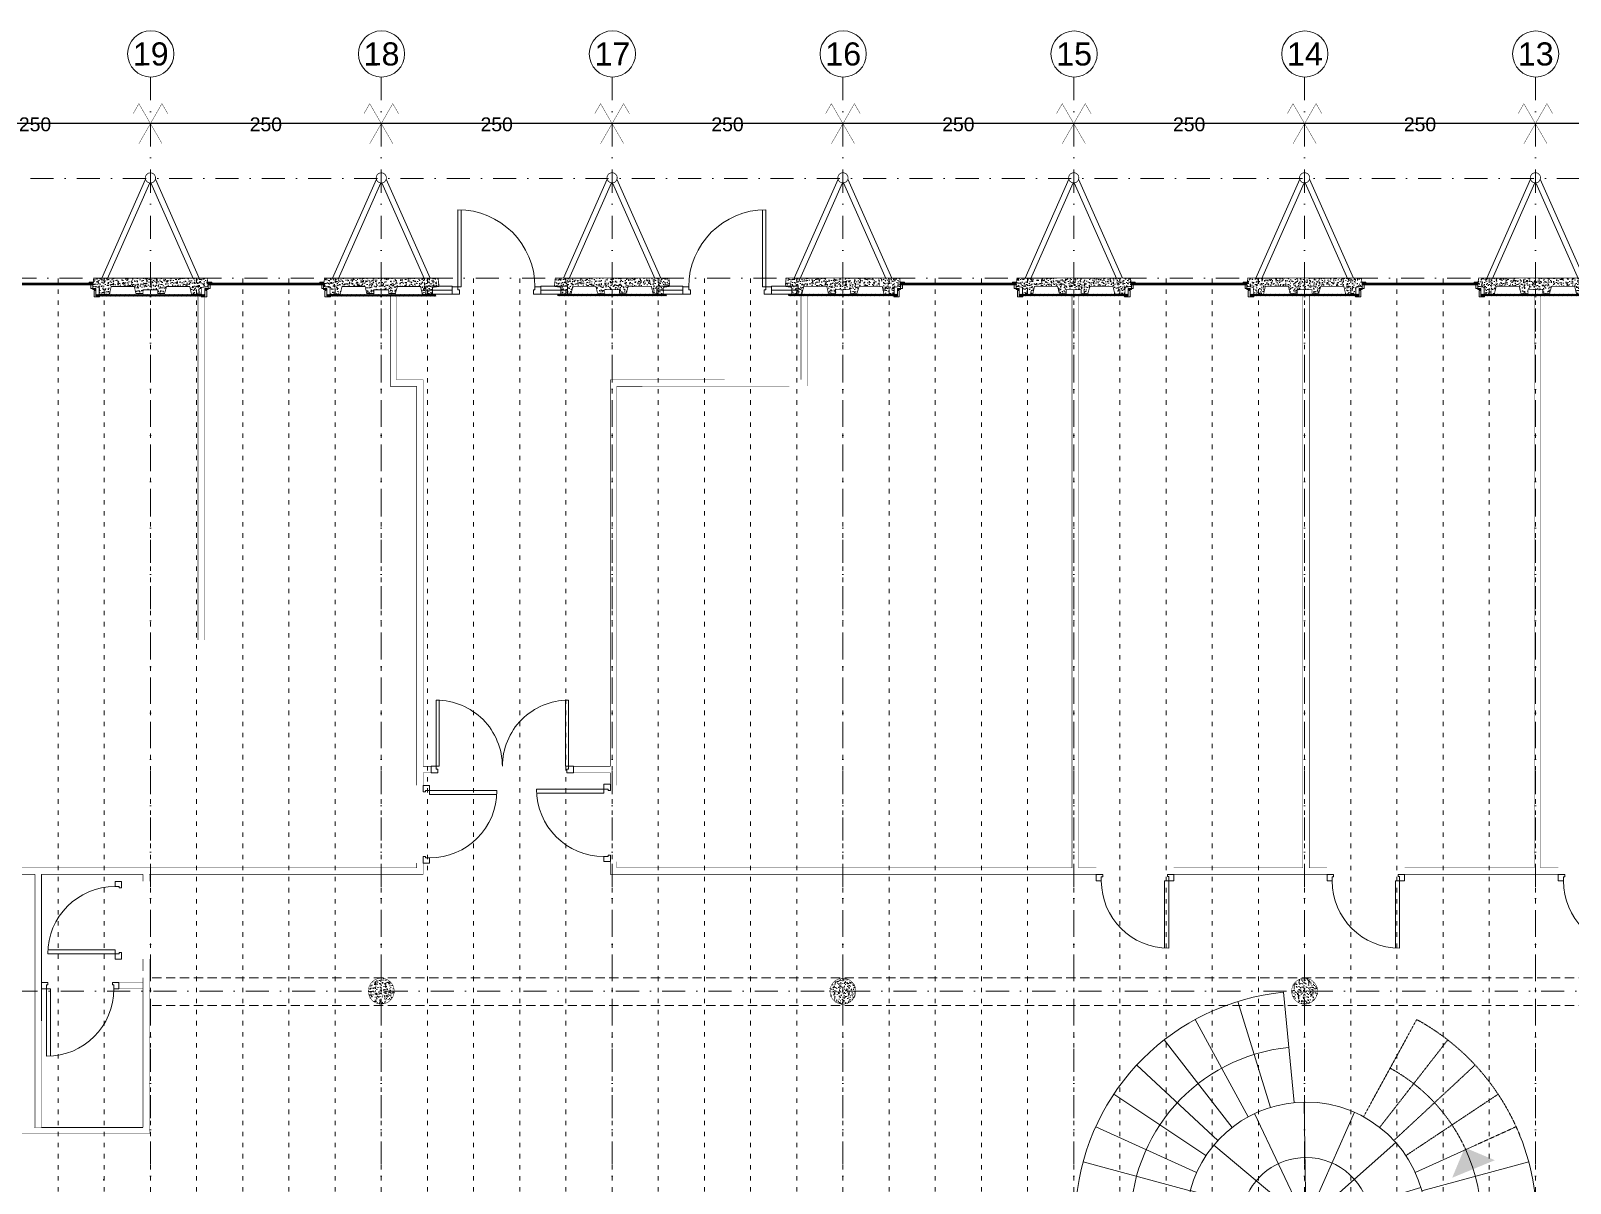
# Model space of a CAD drawing. Header units: millimetres. Extents: x 0 to 111176, y 95213 to 141729.
# Drawn here: x 50618 to 52285, y 115528 to 116776 of the extents above; entities that cross this region are included whole.
import ezdxf
from ezdxf.enums import TextEntityAlignment as Align

# ---------------------------------------------------------------- set-up
doc = ezdxf.new("R2010")
doc.units = ezdxf.units.MM
for name, pattern in [('ACAD_ISO03W100', [30, 12, -18]), ('CONTINU', [0]), ('DISCONTINU2', [0.375, 0.25, -0.125]), ('HIDDEN2', [0.1875, 0.125, -0.0625]), ('TIRETPT2', [0.5, 0.25, -0.125, 0, -0.125])]:
    doc.linetypes.add(name, pattern=pattern)
doc.layers.get('Defpoints').update_dxf_attribs({"lineweight": 9})
doc.layers.add('CDP', color=7, linetype='Continuous', lineweight=9, true_color=0x364259)
doc.layers.add('STR_BOLLARD', color=7, linetype='Continuous', lineweight=9, true_color=0x1c1c1c)
for name, color, linetype, lineweight in [('MEN_Ext', 115, 'Continuous', 9), ('MEN_Ext_Murs-rideaux', 113, 'Continuous', 9), ('MEN_Int', 153, 'Continuous', 9), ('MEN_Int_Escaliers', 25, 'Continuous', 9), ('MEN_Int_PCF', 177, 'Continuous', 9), ('PB_Sanitaires', 5, 'Continuous', 9), ('STR_BOLLARD_Axes', 252, 'Continuous', 9), ('STR_BOLLARD_projeté', 251, 'Continuous', 9)]:
    doc.layers.add(name, color=color, linetype=linetype, lineweight=lineweight)
doc.styles.add('Arial-15', font='arial.ttf', dxfattribs={"height": 15})
doc.styles.add('Arial-20', font='arial.ttf', dxfattribs={"height": 20})
doc.dimstyles.new('Cote-15', dxfattribs={"dimtxt": 15, "dimasz": 15, "dimexe": 1.25, "dimexo": 0.625, "dimgap": 7.5, "dimtad": 1, "dimdec": 0, "dimrnd": 0.025, "dimtxsty": 'Arial-15', "dimblk": 'ARCHTICK', "dimcen": 2.5, "dimse1": 1, "dimse2": 1, "dimazin": 0, "dimtfac": 1, "dimtmove": 1, "dimatfit": 3, "dimfxl": 1, "dimarcsym": 0})

# ---------------------------------------------------------------- blocks, each defined once
blk = doc.blocks.new('vitre porte 2')
for p, q in [((-1.113221514970064e-09, -4.352818889274204), (1.113676262320951e-09, 4.352818888915863)), ((1.113676262320951e-09, 4.352818888915863), (28.86967837416933, 4.352818886993191)), ((0, 0), (28.86967837394513, 9.42054612096399e-09)), ((28.86967837416933, 4.35281888708414), (28.86967837372094, -4.352818868243048)), ((28.86967837372094, -4.352818868243048), (3.365130396559834e-10, -4.352818889274204))]:
    blk.add_line(p, q)
blk = doc.blocks.new('Vitre porte')
blk.add_line((4.30327418143861e-09, 0.04718111398324254), (28.33032161548272, 0.04718112354203186))
blk.add_lwpolyline([(28.33032161570691, 4.400000001205626), (28.33032161525853, -4.305637754121562), (3.189597919117659e-09, -4.305637775110881), (5.416495696408674e-09, 4.400000003079185)], close=True)
blk = doc.blocks.new('Esca rond')
at = {"layer": 'MEN_Int_Escaliers', "lineweight": 0}
for p, q in [((-38.31003041518807, 124.2269760021591), (-73.67313541052818, 238.8980307687889)), ((-12.68713576765731, 129.379428746237), (-24.39833801472514, 248.8065937416977)), ((-62.38447330635927, 114.0533975312719), (-119.9701409693803, 219.3334567877464)), ((-79.87206234177529, 102.5692627164535), (-153.6001198904119, 197.2485821509617)), ((-95.29100692132442, 88.4286378803663), (-183.2519363847091, 170.0550728451926)), ((-108.2419644768811, 71.99775777145987), (-208.1576239913697, 138.4572264827439)), ((-55.79154920484825, 117.4193469327874), (0, 0)), ((-1.743562592426315, 129.9883071157383), (0, 0)), ((52.62209943286143, 118.8735237487126), (0, 0)), ((-118.3895120043303, 53.70217355265049), (-227.6721384706902, 103.2734106750577)), ((-99.67436964018225, 83.45669556275243), (0, 0)), ((97.4000659568701, 86.1000995830982), (0, 0)), ((118.3895119982772, 53.70217355457135), (182.9627908482216, 82.99298967648065)), ((-125.4708333611484, 34.01573124498827), (-241.2900641621086, 65.41486778564285)), ((125.4708333550952, 34.01573125045979), (241.2900641555898, 65.4148677836638)), ((-125.3966165422457, 34.28831515822094), (0, 0)), ((124.4318348802626, 37.63932073459728), (0, 0)), ((-129.3025260465215, 13.44829937478062), (-248.6587039292785, 25.86211417854065)), ((129.3025260365102, 13.44829937431496), (248.6587039255537, 25.86211417696904)), ((-128.2717214722647, -21.12736302264966), (0, 0)), ((-107.7758430826939, -72.69365614809794), (0, 0)), ((-67.64331056736364, -111.0152355845785), (0, 0)), ((18.6437078146264, -128.6561780681368), (0, 0)), ((70.59658415056765, -109.1609925792436), (0, 0)), ((109.6868313006125, -69.77678006776841), (0, 0)), ((128.7922441023402, -17.67930585879367), (0, 0)), ((-129.7853512139986, -7.467436394537799), (-176.5615112911905, -10.1587878955761)), ((129.7853512137663, -7.467436390579678), (249.5872138799168, -14.36045460426249)), ((126.906803969061, -28.18976948066847), (244.0515460874885, -54.21109514805721)), ((120.7414371566847, -48.18200234032702), (232.1950714604463, -92.65769681229722)), ((111.4489305480383, -66.92634665209334), (214.3248664340936, -128.7045127901365)), ((84.51994011178613, -98.7743879731861), (162.5383463739417, -189.9507461067988)), ((99.26995517336763, -83.9373337381403), (190.9037599544972, -161.4179494996206)), ((67.58090299321339, -111.0532374404138), (129.9632749934681, -213.5639181638835)), ((18.6437078146264, -128.6561780681368), (35.85328426258639, -247.4157270579599)), ((44.00155402859673, -122.3268704697257), (84.61837313696742, -235.243981677806))]:
    blk.add_line(p, q, dxfattribs=at)
at = {"layer": 'MEN_Int_Escaliers', "linetype": 'DISCONTINU2', "lineweight": 0}
for p, q in [((62.38447329727933, 114.0533975294675), (119.9701409609988, 219.3334567863494)), ((79.87206233432516, 102.5692627198296), (153.6001198813319, 197.248582151311)), ((95.29100691340864, 88.42863788321847), (183.2519363844767, 170.0550728433882)), ((108.2419644701295, 71.99775777134346), (208.1576239853166, 138.4572264796589)), ((182.9627908482216, 82.99298967648065), (227.6721384669654, 103.2734106768621)), ((-176.5615112911905, -10.1587878955761), (-249.5872138775881, -14.36045460490277)), ((-126.9068039669651, -28.18976948072668), (-244.0515460907477, -54.21109515411081)), ((-120.7414371632035, -48.18200233753305), (-232.1950714634727, -92.65769680618541)), ((-111.4489305471066, -66.9263466547709), (-214.324866445269, -128.7045127893216)), ((-99.2699551833789, -83.93733373808209), (-190.90375996381, -161.4179494972923)), ((-84.51994012063324, -98.77438797056675), (-162.5383463776666, -189.9507461029571)), ((-67.58090300275899, -111.0532374409377), (-129.9632749990556, -213.5639181575971))]:
    blk.add_line(p, q, dxfattribs=at)
at = {"layer": 'MEN_Int_Escaliers', "lineweight": 0}
for points in [[(18.6437078146264, -128.6561780691845, 0.9305152212304818), (-2.095475792884827e-09, 129.9999999882421, 0.7581998938125948), (-67.58090300578579, -111.0532374402392)], [(10.03891959134489, -69.27640357468044, 0.9305152212304696), (-4.656612873077393e-09, 69.99999999726424, 0.7581998938125855), (-36.38971700263164, -59.79789708281169)]]:
    blk.add_lwpolyline(points, format="xyb", dxfattribs=at)
for radius, start, end in [(249.9999999754908, 95.60060175289625, 174.4126099201997), (189.9999999813729, 95.60060175289625, 181.13382631557), (249.9999999754908, -81.75460173960055, 21.96390415829521), (189.9999999813729, -81.75460173960055, 25.11524972896119)]:
    blk.add_arc((-1.257285475730896e-08, 2.968590706586838e-09), radius, start, end, dxfattribs=at)
at = {"layer": 'MEN_Int_Escaliers', "linetype": 'DISCONTINU2', "lineweight": 0}
for radius, start, end in [(249.9999999754908, 21.96390415829521, 61.32239825360632), (189.999999981373, 25.11524972896119, 61.32239825360632), (249.9999999754908, 174.4126099201997, 238.6776017377854), (189.9999999813729, -178.86617368443, -121.3223982622147)]:
    blk.add_arc((-1.257285475730896e-08, 2.968590706586838e-09), radius, start, end, dxfattribs=at)
at = {"layer": 'MEN_Int_Escaliers', "lineweight": 0}
for points in [[(204.6550913038664, 67.00421975227073), (158.3971515900921, 48.02520469372394), (172.0366139300168, 80.6436820810195)], [(-215.2864256277676, 5.002680440666154), (-165.3481844146731, 7.487044410139788), (-189.0751230325545, -18.7242581807659)], [(-71.71770376525774, -61.1883470377652), (-37.78016695799261, -24.46991031977814), (-36.38971699844069, -59.79789708409226)]]:
    blk.add_solid(points, dxfattribs=at)
blk = doc.blocks.new('Fenetres Ext')
for points in [[(14.09999999846332, 3.400000005214679), (14.09999999846332, 4.400000005214679), (18.09999999846332, 4.400000005214679), (18.09999999846332, 3.400000005214679)], [(14.09999999846332, 1.400000005214679), (139.0999999735504, 1.400000005214679), (139.0999999735504, 3.400000005214679), (14.09999999846332, 3.400000005214679), (14.09999999846332, 1.400000005214679)], [(14.09999999846332, -2.599999994785321), (16.09999999846332, -2.599999994785321), (16.09999999846332, 1.400000005214679), (14.09999999846332, 1.400000005214679)], [(139.0999999735504, 3.400000005214679), (139.0999999735504, 4.400000005214679), (135.0999999735504, 4.400000005214679), (135.0999999735504, 3.400000005214679)], [(139.0999999735504, -2.599999994785321), (137.0999999735504, -2.599999994785321), (137.0999999735504, 1.400000005214679), (139.0999999735504, 1.400000005214679)], [(6.599999998463318, -10.59999999478532), (10.59999999846332, -10.59999999478532), (10.59999999846332, -3.599999994785321), (11.59999999846332, -3.599999994785321), (11.59999999846332, -4.585936534454959), (12.59999999972251, -4.585936534454959), (12.59999999846332, -11.59999999478532), (6.599999998463318, -11.59999999478532)], [(10.59999999846332, -3.599999994785321), (14.09999999846332, -3.599999994785321), (14.09999999846332, -2.599999994785321), (10.59999999846332, -2.599999994785321), (10.59999999846332, -3.599999994785321)], [(142.5999999735504, -3.599999994785321), (139.0999999735504, -3.599999994785321), (139.0999999735504, -2.599999994785321), (142.5999999735504, -2.599999994785321), (142.5999999735504, -3.599999994785321)], [(146.5999999735504, -10.59999999478532), (142.5999999735504, -10.59999999478532), (142.5999999735504, -3.599999994785321), (141.5999999735504, -3.599999994785321), (141.5999999735504, -4.585936534454959), (140.5999999722912, -4.585936534454959), (140.5999999735504, -11.59999999478532), (146.5999999735504, -11.59999999478532)]]:
    blk.add_lwpolyline(points, close=True)
blk.add_lwpolyline([(14.09999999846332, 2.400000005214679), (139.0999999735504, 2.400000005214679)])
blk = doc.blocks.new('Porte')
blk.add_lwpolyline([(9.972684131353162, 79.94161479349714), (9.99670763418544, 7.003293212503195), (-0.003291194327175617, 6.999999541556463), (0, 0), (6.99901430029422, 1.746229827404022e-09), (6.998190135927871, 2.502305638219696), (5.498190306709148, 2.501811587368138), (5.472664345637895, 80.00180251570418, -0.4142135623537333), (78.49669962038752, 7.025854876847006), (78.498181771487, 2.525855404732283), (76.99818194215186, 2.525361353880726), (76.99999345361721, -1.979060471057892e-09), (83.99901364254765, -6.05359673500061e-09), (83.99669897276908, 7.027666397683788), (78.49669962038752, 7.025854876847006)], format="xyb")
blk = doc.blocks.new('Porte double')
for p, q in [((5.499999769497663, 78.49999954586383), (5.49999999650754, 3.999999544932507)), ((8.49999998358544, 6.999999543419108), (8.499999750987627, 78.43703476071823)), ((145.4999997575069, 78.43703520827694), (145.4999999811407, 6.999999998370185)), ((148.4999999859137, 4.000000452273525), (148.4999997547129, 78.50000001047738)), ((-2.677552402019501e-09, 6.999999986088369), (8.499999988009222, 7.000000004773028)), ((0, 0), (-1.688022166490555e-08, 7.000000005413312)), ((7.000000006286427, 8.672941476106644e-09), (0, 0)), ((5.499999994761311, 3.999999542662408), (7.000000008032657, 3.999999551277142)), ((7.000000006170012, 3.999999549065251), (7.000000006286427, 8.672941476106644e-09)), ((145.4999999684514, 7.000000001338776), (153.9999999623979, 7.000000005937181)), ((146.9999999906868, 4.000000447442289), (148.4999999803258, 4.000000445521437)), ((146.9999999949941, 5.820766091346741e-11), (146.9999999925494, 4.000000449712388)), ((153.9999999975553, 4.249159246683121e-09), (146.9999999949941, 5.820766091346741e-11)), ((153.9999999478459, 7.000000006635673), (153.9999999975553, 4.249159246683121e-09))]:
    blk.add_line(p, q)
for centre, radius, start, end in [((5.500000004423782, 6.999999547202606), 71.49999999823011, 0, 90.00000018676299), ((148.4999999953434, 7.000000018568244), 71.49999999189136, 90, 180.0000001867629)]:
    blk.add_arc(centre, radius, start, end)
blk = doc.blocks.new('PLANSpro14$0$ELLIPSE')
at = {"lineweight": 0}
blk.add_circle((0, 0), 1, dxfattribs=at)
blk = doc.blocks.new('PLANSpro14$0$WC1')
at = {"layer": 'PB_Sanitaires'}
for p, q in [((-1.999999312829459e-07, -5.684341886080801e-14), (0.3999992000001384, 1.199998109768785e-07)), ((0, 8.999992928693246e-08), (-5.684341886080801e-14, -0.1584099400000838)), ((0.3999992000001384, 2.39999820905723e-07), (0.3999992000001384, -0.158409840000175)), ((0.05159029999998666, -0.2099987400000742), (7.000001005508238e-07, -0.1584091400000602)), ((0.05158960000011348, -0.2099996400000919), (0.3484096999999906, -0.2099996400001629)), ((0.3999978000001079, -0.1584092400001538), (0.3484083000000169, -0.2099988400001536))]:
    blk.add_line(p, q, dxfattribs=at)
for points in [[(0.05202130000020588, -0.2099186400000974), (0.04271880000004558, -0.2308378400000919), (0.0207437000000823, -0.2911066400000664), (0.005118899999956739, -0.3535707400000945), (-0.003713499999889791, -0.4174939400000852), (-0.005716300000017327, -0.4659063400000605)], [(-0.005714300000022376, -0.465905840000076), (-0.005615299999931267, -0.4730844400000791), (-0.003248300000109339, -0.5016841400000516), (0.002206300000011652, -0.529813740000094), (0.01059070000007978, -0.5571257400000746), (0.02167419999989306, -0.5833169400000742), (0.03517380000005232, -0.6081411400000718), (0.05077599999987115, -0.6314142400000833), (0.06528119999995852, -0.6496865400000758)], [(0.05104760000006081, -0.3813476400000866), (0.04981710000004114, -0.3897728400000773), (0.04478019999999105, -0.4506267400000752), (0.04456949999996596, -0.4659063400000747)], [(0.0445707000000084, -0.4659058400000902), (0.04465760000005048, -0.4722070400000575), (0.04673540000010235, -0.4973112400000872), (0.05152329999998528, -0.5220028400000558), (0.05888289999995777, -0.5459767400000715), (0.06861179999998512, -0.5689668400000727), (0.08046150000006946, -0.5907569400001051), (0.09415690000002996, -0.6111855400000934), (0.1068890600000714, -0.627224540000114)], [(0.3471298000000616, -0.3859107400001847), (0.3466956000000891, -0.3826717400001485), (0.3448861000000534, -0.3724563400001699), (0.3424217000001022, -0.3623632400001497), (0.3393053999999438, -0.3524315400001683), (0.3355419000000666, -0.3427017400001802), (0.3311373000000231, -0.3332153400001658), (0.3261000000001104, -0.3240155400001328), (0.3204411999998911, -0.3151468400001534), (0.3141749000000118, -0.3066550400001375), (0.307318900000098, -0.298586840000155), (0.2998949500001231, -0.2909897400001284), (0.291929419999974, -0.2839112400001511), (0.283453570000006, -0.2773984400001552), (0.274503799999934, -0.2714971400001502), (0.2651218300001688, -0.2662512400001447), (0.2553546400000641, -0.2617016400001546), (0.2452543000001128, -0.2578851400001554), (0.2348775199999977, -0.2548339400001112), (0.2242851200000473, -0.2525744400001315), (0.2135412199999678, -0.2511267400001458), (0.2027123500001835, -0.2505039400001294), (0.1918664200001103, -0.2507117400001135), (0.1810716100000604, -0.2517481400001174), (0.1703952599999639, -0.2536037400001305), (0.1599028300001351, -0.2562619400001012), (0.149656900000025, -0.2596994400001051), (0.139716309999983, -0.26388684000014), (0.1301355199999534, -0.2687894400000914), (0.1209640799999647, -0.2743683400000947), (0.1122463699999798, -0.2805809400001209), (0.1040214300000457, -0.2873824400001155), (0.09632310000000643, -0.2947261400000656), (0.08918009999996457, -0.3025647400000935), (0.08261639999994941, -0.3108505400001036), (0.0766519000000585, -0.3195366400000808), (0.0713021999998773, -0.3285764400000772), (0.06658009999989645, -0.337924940000093), (0.06249510000009195, -0.3475384400000934), (0.05905449999988832, -0.3573743400000922), (0.05626360000007935, -0.3673916400000934), (0.05412629999989349, -0.3775507400000748), (0.05286940000007689, -0.38590994000009)], [(0.3061555999998973, -0.6107604400001492), (0.3094221000000061, -0.6062164400001251), (0.322682699999973, -0.5854354400001398), (0.3340274999999338, -0.5633281400001522), (0.343185999999946, -0.5400698400001431), (0.3499195999999074, -0.5158899400001644), (0.3540403999999171, -0.4910653400001621), (0.3554278000000295, -0.465907040000161)], [(0.3347210999998538, -0.6496836400001484), (0.3407329999998865, -0.6424325400001436), (0.3572657000000277, -0.6199846400001832), (0.3718571000000566, -0.5959170400001739), (0.3841866999999866, -0.5703824400001452), (0.3939533999999867, -0.543596340000164), (0.4008976999999732, -0.5158345400001849), (0.4048232999999755, -0.4874242400001947), (0.4057133000000022, -0.4659066400001848)], [(0.4057159000000183, -0.4659060400002062), (0.4054930999999442, -0.4497514400001563), (0.400167099999976, -0.3854021400001955), (0.3878938999999946, -0.3221103400001937), (0.3690290000001255, -0.2606584400001566), (0.3479781000000344, -0.2099183400001436)], [(0.355430199999887, -0.465906040000192), (0.35521940000001, -0.4506290400001234), (0.3501826999998912, -0.3897752400001622), (0.3489516999999296, -0.3813447400001593)]]:
    blk.add_lwpolyline(points, dxfattribs=at)
at = {"layer": 'PB_Sanitaires', "lineweight": 0}
blk.add_circle((0.1999994999999899, -0.3459070400001281), 0.02999998999999998, dxfattribs=at)
at = {"layer": 'PB_Sanitaires'}
for centre, radius, start, end in [((0.1999994999999899, -0.5266207400001406), 0.182467, -137.5880000000137, -42.41180000001368), ((0.1999996099999635, -0.5443810400001183), 0.1247073000000001, -137.5882000000137, -32.85790000001367)]:
    blk.add_arc(centre, radius, start, end, dxfattribs=at)
at = {"layer": 'PB_Sanitaires', "xscale": 0.009999989999999999, "yscale": 0.008888880000000002, "zscale": 0.01, "rotation": 89.99997999998632}
blk.add_blockref('PLANSpro14$0$ELLIPSE', (0.1999997400000666, -0.1049998400001186), dxfattribs=at)
blk = doc.blocks.new('PO7C')
blk.add_lwpolyline([(0.8499999999974079, 7.993833010863), (0.8500000000008185, 0.6999999993420261), (5.343281372915953e-11, 0.6999999993914798), (0, 0), (0.7000000000005002, -3.922195901395753e-11), (0.7000000000005002, 0.3999999993617394), (0.5499999995356575, 0.3999999993617394), (0.5500000000381533, 7.99999999936324, -0.4142135623537333), (7.849999999555166, 0.6999999993630581), (7.849999999575061, 0.3999999993617394), (7.699999999110219, 0.3999999993617394), (7.699999999110219, -3.922195901395753e-11), (8.399999999110719, 0), (8.399999999056718, 0.6999999993914798), (7.849999999555166, 0.6999999993630581)], format="xyb")
blk = doc.blocks.new('panneau+contreventement')
at = {"lineweight": 5}
h = blk.add_hatch(dxfattribs=at)
h.set_pattern_fill('AR-CONC', color=252, scale=0.04, angle=360, style=0)
h.set_pattern_definition([(49.99999999999994, (6.955815479159355e-08, 17.59999999470892), (7.287386759840159, -0.6375634215561317), [0.7619999999999998, -8.381999999999998]), (354.9999999999999, (6.955815479159355e-08, 17.59999999470892), (-1.409736856998765, 7.642273809561408), [0.6096, -6.7056233668]), (100.4514446999998, (0.6072803495580956, 17.54686985470835), (5.877649883614139, 7.004710076487798), [0.6476003520000001, -7.123609784]), (46.18419999999995, (6.955815479159355e-08, 19.63199999470817), (10.8431616356852, -1.681693117309098), [1.143, -12.573]), (96.63555760999995, (0.9035960695582617, 19.49185999470865), (9.49616536206013, 9.89704498390885), [0.9714009256, -10.6854243264]), (351.18415117, (6.955815479159355e-08, 19.63199999470817), (9.496165362599092, 9.897044983421296), [0.9143986827999999, -10.0583892768]), (20.99999999999999, (1.016000069557776, 19.12399999471018), (6.064575650765295, -4.090607927483512), [0.7619999999999999, -8.382]), (326, (1.016000069557776, 19.12399999471018), (2.472081133905891, 7.367518644892768), [0.6096, -6.7056]), (71.45144499999996, (1.521381373558143, 18.78311599870722), (8.53665677114865, 3.2769107554362), [0.647600352, -7.123597503999998]), (37.49999999999993, (6.955815479159355e-08, 17.59999999470892), (0.1235441300236765, 3.382201554926124), [0, -6.624319999999999, 0, -6.8072, 0, -6.731]), (7.499999999999964, (6.955815479159355e-08, 17.59999999470892), (2.672786500412234, 4.007222992724778), [0, -3.88112, 0, -6.47192, 0, -2.5654]), (327.4999999999998, (-2.265679930442275, 17.59999999470892), (5.423623806674856, -0.2291497597069439), [0, -2.54, 0, -7.9248, 0, -10.5156]), (317.4999999999999, (-3.281679930441896, 17.59999999470892), (5.925167255440723, 1.017059641333315), [0, -3.302, 0, -5.26288, 0, -7.4676])])
h.paths.add_polyline_path([(8.000000000007276, 16.62599197128293), (8.000000000007276, 12.62599197128293), (-8, 12.62599197128293), (-8, 16.62599197128293), (-15.27348650529757, 16.62599197128293), (-17.5, 9), (-42.54545454565005, 9), (-44.5, 17.59999999831052), (-55.5, 17.59999999831052), (-55.5, 10), (-62.5, 9), (-61.5, 0), (61.5, 0), (62.5, 9), (55.5, 10), (55.5, 17.59999999831052), (44.5, 17.59999999831052), (42.5, 9), (17.50000000000728, 9), (15.72651349470971, 16.62599197128293)])
at = {"layer": 'CDP'}
h = blk.add_hatch(dxfattribs=at)
h.set_pattern_fill('ANSI31', color=256, scale=5)
h.set_pattern_definition([(45, (0, 0), (-0.4419417382415922, 0.4419417382415922), [])])
h.paths.add_polyline_path([(-59, 17.59999999831052), (-59, 19.3999999983098), (58.99999999767169, 19.3999999983098), (58.99999999767169, 17.59999999831052)])
at = {"linetype": 'Continuous', "lineweight": 5, "const_width": 0.8799999952316284}
blk.add_lwpolyline([(8.000000000007276, 16.62599197128293), (8.000000000007276, 12.62599197128293), (-8, 12.62599197128293), (-8, 16.62599197128293), (-15.27348650529757, 16.62599197128293), (-17.5, 9), (-42.54545454565005, 9), (-44.5, 17.59999999831052), (-55.5, 17.59999999831052), (-55.5, 10), (-62.5, 9), (-61.5, 0), (61.5, 0), (62.5, 9), (55.5, 10), (55.5, 17.59999999831052), (44.5, 17.59999999831052), (42.5, 9), (17.50000000000728, 9), (15.72651349470971, 16.62599197128293)], close=True, dxfattribs=at)
for points in [[(-5.29915068641867, -107.0272467950708), (-52.79727948180198, 0.03446815508141299)], [(-0.5113040249361802, -103.0238181007117), (-46.75775930929467, 1.216600178464432)], [(0.5113040249361802, -103.0238181007117), (46.75775930929467, 1.216600178464432)], [(5.29915068641867, -107.0272467950708), (52.79727948180198, 0.03446815508141299)], [(52.79745963354026, 0), (46.20254036645974, 0)]]:
    blk.add_lwpolyline(points)
at = {"const_width": 0.8}
blk.add_lwpolyline([(4.886542232529791, -105.9757763550551, 128.1178204295244), (4.962955946750299, -106.1295426030811, 0.007805315424875689)], format="xyb", close=True, dxfattribs=at)
at = {"layer": 'CDP', "const_width": 0.2}
blk.add_lwpolyline([(-59, 17.59999999831052), (-59, 19.3999999983098), (58.99999999767169, 19.3999999983098), (58.99999999767169, 17.59999999831052), (-59, 17.59999999831052)], close=True, dxfattribs=at)
blk = doc.blocks.new('poteau')
at = {"layer": 'STR_BOLLARD', "lineweight": 5}
h = blk.add_hatch(dxfattribs=at)
h.set_pattern_fill('AR-CONC', color=252, scale=0.04, angle=359.9999999999999, style=0)
h.set_pattern_definition([(49.99999999999999, (-34103.71972945715, -3518.988229174639), (7.287386759840159, -0.6375634215561317), [0.762, -8.382000000000001]), (355, (-34103.71972945715, -3518.988229174639), (-1.409736856998765, 7.642273809561408), [0.6096, -6.7056233668]), (100.4514446999999, (-34103.11244917716, -3519.04135931464), (5.877649883614139, 7.004710076487798), [0.6476003520000001, -7.123609784]), (46.18419999999993, (-34103.71972945715, -3516.956229174639), (10.8431616356852, -1.681693117309098), [1.143, -12.573]), (96.63555760999996, (-34102.81613345716, -3517.096369174639), (9.49616536206013, 9.89704498390885), [0.9714009256, -10.6854243264]), (351.18415117, (-34103.71972945715, -3516.956229174639), (9.496165362599092, 9.897044983421296), [0.9143986828, -10.0583892768]), (21, (-34102.70372945715, -3517.46422917464), (6.064575650765295, -4.090607927483512), [0.762, -8.382000000000001]), (326, (-34102.70372945715, -3517.46422917464), (2.472081133905891, 7.367518644892768), [0.6096, -6.7056]), (71.45144499999996, (-34102.19834815315, -3517.805113170639), (8.53665677114865, 3.2769107554362), [0.6476003520000001, -7.123597503999999]), (37.49999999999994, (-34103.71972945715, -3518.988229174639), (0.1235441300236765, 3.382201554926124), [0, -6.62432, 0, -6.807200000000001, 0, -6.731000000000001]), (7.499999999999974, (-34103.71972945715, -3518.988229174639), (2.672786500412234, 4.007222992724778), [0, -3.88112, 0, -6.47192, 0, -2.5654]), (327.4999999999999, (-34105.98540945715, -3518.988229174639), (5.423623806674856, -0.2291497597069439), [0, -2.54, 0, -7.9248, 0, -10.5156]), (317.4999999999999, (-34107.00140945715, -3518.988229174639), (5.925167255440723, 1.017059641333315), [0, -3.302, 0, -5.26288, 0, -7.4676])])
edge = h.paths.add_edge_path()
edge.add_arc((2.613544936025392e-10, 6.674660824046441e-11), 13.99999999999927, 284.7547730335563, 644.0803509681097)
edge.add_arc((2.613806948659203e-10, 6.66435795437792e-11), 13.99999999999917, 284.0803509681096, 284.7547730335563)
at = {"layer": 'STR_BOLLARD', "lineweight": 5, "const_width": 0.5}
blk.add_lwpolyline([(3.565555101478822, -13.53834616259883, 339.820519298623), (3.405953449982917, -13.57937705112045, 0.002942729891838111)], format="xyb", close=True, dxfattribs=at)
blk = doc.blocks.new('Axe-construction')
at = {"const_width": 0.4}
for points in [[(-18.71420953128381, 10.80465391055782), (-12.47613968752262, 21.60930782111564), (12.47613968752262, -21.60930782111564)], [(18.71420953128381, 10.80465391055782), (12.47613968752262, 21.60930782111564), (-12.47613968752262, -21.60930782111564)]]:
    blk.add_lwpolyline(points, dxfattribs=at)
blk = doc.blocks.new('n°-axe')
at = {"layer": 'STR_BOLLARD_Axes', "linetype": 'CONTINU', "ltscale": 60}
blk.add_circle((0, -25), 25, dxfattribs=at)
at = {"layer": 'STR_BOLLARD_Axes', "style": 'Arial-20'}
blk.add_attdef('AXE', text='', height=25, dxfattribs=at).set_placement((0, -25), align=Align.MIDDLE_CENTER)
blk = doc.blocks.new('*D441')
at = {"layer": 'Defpoints', "color": 0, "transparency": 16777216}
for p in [(50497.69499295807, 116675.2333245447), (50497.69499294332, 116675.2320625402), (50747.69499289797, 116675.230403071)]:
    blk.add_point(p, dxfattribs=at)
at = {"layer": 'STR_BOLLARD_Axes', "color": 0, "lineweight": -2, "transparency": 16777216}
blk.add_line((50747.69499288322, 116675.2291410666), (50497.69499294332, 116675.2320625402), dxfattribs=at)
at = {"layer": 'STR_BOLLARD_Axes', "color": 0, "lineweight": 5, "transparency": 16777216, "insert": (50622.69508241084, 116674.3250580173), "char_height": 15, "attachment_point": 5, "rotation": 359.99933044756455, "style": 'Arial-15'}
blk.add_mtext('250', dxfattribs=at)
blk = doc.blocks.new('_None')
blk = doc.blocks.new('*D442')
at = {"layer": 'Defpoints', "color": 0, "transparency": 16777216}
for p in [(50747.69499285226, 116675.2281811664), (50747.69499283751, 116675.2269191619), (50997.69499279215, 116675.2252596928)]:
    blk.add_point(p, dxfattribs=at)
at = {"layer": 'STR_BOLLARD_Axes', "color": 0, "lineweight": -2, "transparency": 16777216}
blk.add_line((50997.6949927774, 116675.2239976883), (50747.69499283751, 116675.2269191619), dxfattribs=at)
at = {"layer": 'STR_BOLLARD_Axes', "color": 0, "lineweight": 5, "transparency": 16777216, "insert": (50872.69508230496, 116674.3199146391), "char_height": 15, "attachment_point": 5, "rotation": 359.99933044756455, "style": 'Arial-15'}
blk.add_mtext('250', dxfattribs=at)
blk = doc.blocks.new('*D443')
at = {"layer": 'Defpoints', "color": 0, "transparency": 16777216}
for p in [(50997.69499274644, 116675.2230377881), (50997.6949927317, 116675.2217757836), (51247.69499268633, 116675.2201163145)]:
    blk.add_point(p, dxfattribs=at)
at = {"layer": 'STR_BOLLARD_Axes', "color": 0, "lineweight": -2, "transparency": 16777216}
blk.add_line((51247.69499267158, 116675.21885431), (50997.6949927317, 116675.2217757836), dxfattribs=at)
at = {"layer": 'STR_BOLLARD_Axes', "color": 0, "lineweight": 5, "transparency": 16777216, "insert": (51122.69508219918, 116674.3147712608), "char_height": 15, "attachment_point": 5, "rotation": 359.9993304475612, "style": 'Arial-15'}
blk.add_mtext('250', dxfattribs=at)
blk = doc.blocks.new('*D444')
at = {"layer": 'Defpoints', "color": 0, "transparency": 16777216}
for p in [(51247.69499264062, 116675.2178944099), (51247.69499262587, 116675.2166324054), (51497.69499258052, 116675.2149729362)]:
    blk.add_point(p, dxfattribs=at)
at = {"layer": 'STR_BOLLARD_Axes', "color": 0, "lineweight": -2, "transparency": 16777216}
blk.add_line((51497.69499256577, 116675.2137109318), (51247.69499262587, 116675.2166324054), dxfattribs=at)
at = {"layer": 'STR_BOLLARD_Axes', "color": 0, "lineweight": 5, "transparency": 16777216, "insert": (51372.69508209336, 116674.3096278826), "char_height": 15, "attachment_point": 5, "rotation": 359.99933044756455, "style": 'Arial-15'}
blk.add_mtext('250', dxfattribs=at)
blk = doc.blocks.new('*D445')
at = {"layer": 'Defpoints', "color": 0, "transparency": 16777216}
for p in [(51497.6949925348, 116675.2127510316), (51497.69499252005, 116675.2114890271), (51747.6949924747, 116675.209829558)]:
    blk.add_point(p, dxfattribs=at)
at = {"layer": 'STR_BOLLARD_Axes', "color": 0, "lineweight": -2, "transparency": 16777216}
blk.add_line((51747.69499245995, 116675.2085675535), (51497.69499252005, 116675.2114890271), dxfattribs=at)
at = {"layer": 'STR_BOLLARD_Axes', "color": 0, "lineweight": 5, "transparency": 16777216, "insert": (51622.69508198758, 116674.3044845042), "char_height": 15, "attachment_point": 5, "rotation": 359.99933044756455, "style": 'Arial-15'}
blk.add_mtext('250', dxfattribs=at)
blk = doc.blocks.new('*D446')
at = {"layer": 'Defpoints', "color": 0, "transparency": 16777216}
for p in [(51747.69499242899, 116675.2076076533), (51747.69499241424, 116675.2063456489), (51997.69499236888, 116675.2046861797)]:
    blk.add_point(p, dxfattribs=at)
at = {"layer": 'STR_BOLLARD_Axes', "color": 0, "lineweight": -2, "transparency": 16777216}
blk.add_line((51997.69499235413, 116675.2034241752), (51747.69499241424, 116675.2063456489), dxfattribs=at)
at = {"layer": 'STR_BOLLARD_Axes', "color": 0, "lineweight": 5, "transparency": 16777216, "insert": (51872.69508188173, 116674.299341126), "char_height": 15, "attachment_point": 5, "rotation": 359.99933044756455, "style": 'Arial-15'}
blk.add_mtext('250', dxfattribs=at)
blk = doc.blocks.new('*D447')
at = {"layer": 'Defpoints', "color": 0, "transparency": 16777216}
for p in [(51997.69499232318, 116675.2024642751), (51997.69499230843, 116675.2012022706), (52247.69499226307, 116675.1995428014)]:
    blk.add_point(p, dxfattribs=at)
at = {"layer": 'STR_BOLLARD_Axes', "color": 0, "lineweight": -2, "transparency": 16777216}
blk.add_line((52247.69499224832, 116675.198280797), (51997.69499230843, 116675.2012022706), dxfattribs=at)
at = {"layer": 'STR_BOLLARD_Axes', "color": 0, "lineweight": 5, "transparency": 16777216, "insert": (52122.6950817759, 116674.2941977477), "char_height": 15, "attachment_point": 5, "rotation": 359.99933044756455, "style": 'Arial-15'}
blk.add_mtext('250', dxfattribs=at)
blk = doc.blocks.new('*D448')
at = {"layer": 'Defpoints', "color": 0, "transparency": 16777216}
for p in [(52247.69499221736, 116675.1973208968), (52247.69499220261, 116675.1960588923), (52497.69499215725, 116675.1943994232)]:
    blk.add_point(p, dxfattribs=at)
at = {"layer": 'STR_BOLLARD_Axes', "color": 0, "lineweight": -2, "transparency": 16777216}
blk.add_line((52497.6949921425, 116675.1931374187), (52247.69499220261, 116675.1960588923), dxfattribs=at)
at = {"layer": 'STR_BOLLARD_Axes', "color": 0, "lineweight": 5, "transparency": 16777216, "insert": (52372.69508167012, 116674.2890543695), "char_height": 15, "attachment_point": 5, "rotation": 359.99933044756455, "style": 'Arial-15'}
blk.add_mtext('250', dxfattribs=at)

msp = doc.modelspace()

# ---------------------------------------------------------------- linework, layer by layer
at = {"layer": 'CDP', "const_width": 0.5}
for points in [[(50799.23700998179, 116488.7786547397), (50806.23700997853, 116488.7786547364), (50806.23700997573, 116115.9227530885), (50799.23700997759, 116115.9227530903)], [(51007.43700994425, 116390.7824110146), (51036.02074564076, 116390.7824110124), (51036.02074564309, 116390.7824110153), (51007.43700994542, 116390.7824110161)], [(51007.43700994425, 116390.7824110146), (51036.02074564076, 116390.7824110124), (51036.02074564309, 116390.7824110153), (51007.43700994542, 116390.7824110161)]]:
    msp.add_lwpolyline(points, close=True, dxfattribs=at)
for points in [[(51007.43701322111, 116397.782411019), (51007.43701319317, 116397.782411019), (51007.43701320039, 116489.2824110147), (51014.23700995711, 116489.2824110098), (51014.23700994942, 116397.7824110142)], [(51452.23700991846, 116489.2824110038), (51452.23700991939, 116397.7824110064), (51245.81189048304, 116397.7824110137)], [(51459.23700991846, 116489.2824110039), (51459.23700991939, 116390.7824110061), (51252.81189048025, 116390.7824110151)], [(51745.81189056104, 115869.4227531339), (51745.81189042833, 116489.2824109928)], [(51752.81189056104, 115869.4227531355), (51752.81189042833, 116489.2824109943)], [(51995.81189054777, 115869.4227531503), (51995.81189041505, 116489.2824110093)], [(52002.81189054777, 115869.4227531518), (52002.81189041505, 116489.2824110107)], [(52246.23700996339, 115869.4227531387), (52246.23700983045, 116489.2824109976)], [(52253.23700996339, 115869.4227531402), (52253.23700983045, 116489.2824109991)], [(51036.0207456375, 116390.78241102), (51036.0207456375, 116390.78241102), (51007.43701318991, 116390.7824110194), (51007.43701322111, 116397.7824110105)], [(51014.23700994965, 116397.7824110105), (51036.02074563331, 116397.782411011)], [(51036.02074561841, 116397.7824110281), (51043.02074567964, 116397.7824110321), (51043.02074568593, 115979.4227530854)], [(51043.02074568453, 115979.4227530854), (51043.02074565473, 116397.7824110139)], [(51245.81189048164, 115979.4227530841), (51245.81189047932, 116397.7824110094), (51252.81189047908, 116397.7824108926)], [(51245.8118904849, 116397.78241101), (51245.81189049329, 115979.422753084)], [(51036.02074568267, 115958.7098715396), (51036.02074562516, 115958.7098715396), (51036.02074561864, 116390.78241102)], [(51252.81189048025, 116390.7824110151), (51252.81189048118, 115958.7098715505)], [(51043.02074568453, 115979.4227530854), (51043.02074568453, 115979.4227530854), (51051.82342944168, 115979.4227530855)], [(51043.02074568453, 115979.4227530854), (51051.82342944075, 115979.4227530861)], [(51205.82342941561, 115979.4227530826), (51205.82342941561, 115979.4227530848), (51245.8118904728, 115979.4227530805)], [(51205.82342940583, 115979.4227530825), (51245.81189049282, 115979.4227530847)], [(51043.02074568593, 115972.4227530979), (51043.02074568639, 115958.7098715436)], [(51043.02074567731, 115958.7098715441), (51043.02074567196, 115972.4227530912)], [(51051.82342945798, 115972.4227530888), (51043.0207456836, 115972.4227530887)], [(51051.82342944681, 115972.4227530888), (51051.82342944657, 115972.422753084), (51043.02074568942, 115972.422753098)], [(51245.81189047186, 115972.4227530841), (51245.81189047186, 115972.4227530754), (51205.82342941351, 115972.4227530747)], [(51245.81189047908, 115972.4227530841), (51205.82342945519, 115972.422753085)], [(51245.8118904877, 115958.709871551), (51245.81189048188, 115958.7098715509), (51245.81189048164, 115972.4227530841)], [(51245.81189048677, 115972.4227530867), (51245.8118904877, 115960.2098715836)], [(51043.02074568779, 115862.4227531242), (51043.02074569547, 115881.7098715624)], [(51245.8118908012, 115874.7098714857), (51245.8118908026, 115881.7098714949)], [(51245.81189048397, 115874.7098715733), (51245.81189048537, 115881.7098715825)], [(51245.8118904849, 115876.2098716067), (51245.81189048304, 115862.4227531324)], [(51252.81189048141, 115876.2098716016), (51252.81189048304, 115869.4227531226)], [(51036.02074568593, 115869.4256917004), (50009.98247830351, 115869.425691702), (50009.98247830537, 115862.4227531369), (50369.59909636588, 115862.4227531379)], [(50508.59909635563, 115862.4227531384), (50622.59909641026, 115862.4227531374)], [(50508.59909635563, 115862.4227531353), (50622.59909641212, 115862.4227531331)], [(50622.59909641212, 115862.4227531391), (50622.59909636874, 115588.4227531258)], [(50629.59909636899, 115757.7367702222), (50629.59909636853, 115862.4227531267)], [(50629.59909636853, 115862.4227531393), (50739.59909637286, 115862.4227531206)], [(50739.599096371, 115862.4227531184), (50739.59909640406, 115854.7532845286)], [(50746.59909635354, 115862.4227531391), (51036.0207456822, 115862.42275314)], [(50746.59909635354, 115862.4227531352), (50746.5990963852, 115854.7532844957)], [(50746.59909635354, 115862.4227531352), (51043.02074568779, 115862.4227531242)], [(51036.02074568453, 115869.4256917004), (51036.02074568313, 115874.7098715772)], [(51043.02074568453, 115874.7098715797), (51043.02074568732, 115862.4227531228), (51036.02074568663, 115862.4227531219)], [(51772.04564696564, 115862.4227531323), (51772.04564696564, 115862.4227531267), (51245.81189048164, 115862.4227531288), (51245.81189048001, 115869.4227531226)], [(51245.81189048304, 115862.4227531324), (51779.04564696797, 115862.4227531323)], [(51252.81189048304, 115869.4227531226), (51745.81189056127, 115869.4227531207)], [(51752.81189056127, 115869.4227531207), (51772.04564696378, 115869.4227531206)], [(51849.04564695796, 115862.4227531317), (52022.04564694748, 115862.422753133)], [(51856.04564695237, 115869.4227534159), (51995.81189054777, 115869.4227531328)], [(52002.81189054777, 115869.4227531328), (52022.0456469405, 115869.422753133)], [(52099.04564694539, 115862.4227531318), (52272.4707663673, 115862.4227531336)], [(52106.04564692885, 115869.4227534282), (52246.23700996316, 115869.4227531334)], [(52253.23700996339, 115869.4227531334), (52272.47076636031, 115869.4227531336)], [(50629.59909636943, 115807.7958109827), (50629.59909636361, 115588.4227531245)], [(50629.59909636967, 115588.4227531117), (50629.5990963692, 115807.7958109827)], [(50739.59909637053, 115770.7532845062), (50739.59909637007, 115757.7367702066)], [(50746.59909635144, 115770.7532844843), (50746.59909634002, 115581.4227531231)], [(50739.59909636997, 115745.4209415659), (50713.59579533014, 115745.4209415965)], [(50739.59909637007, 115750.7367702113), (50739.59909636704, 115588.4227531251)], [(50739.59909636985, 115738.420941569), (50713.5957953483, 115738.4209416048)], [(50501.599096347, 115593.7098715444), (50501.59909634654, 115581.4227531278), (50746.59909634002, 115581.4227531231)], [(50621.59909636284, 115588.4227531256), (50739.59909636633, 115588.4227531236)], [(50621.59909636889, 115588.4227531117), (50739.59909636633, 115588.4227531096)]]:
    msp.add_lwpolyline(points, dxfattribs=at)
at = {"layer": 'CDP'}
for points in [[(50629.59909636922, 115703.8877237167), (50629.59909636922, 115862.4227531393)], [(50739.59909636714, 115588.4227531251), (50629.59909636933, 115588.4227531255)]]:
    msp.add_lwpolyline(points, dxfattribs=at)
at = {"layer": 'STR_BOLLARD', "linetype": 'HIDDEN2', "ltscale": 80}
for points in [[(55154.642239737, 115750.3023739355), (50746.59909623468, 115750.472257705)], [(55154.64223974061, 115720.3023739132), (50746.59909622269, 115720.4722576827)]]:
    msp.add_lwpolyline(points, dxfattribs=at)
at = {"layer": 'STR_BOLLARD_Axes', "linetype": 'TIRETPT2', "ltscale": 100}
for points in [[(50747.69603001118, 116725.6405202474), (50747.64624474557, 114305.768647835)], [(50997.69602990536, 116725.6353768692), (50997.64624463976, 114305.7635044567)], [(51247.69602979954, 116725.6302334909), (51247.64624453393, 114305.7583610785)], [(51497.69602969372, 116725.6250901126), (51497.64624442812, 114305.7532177002)], [(51747.6960295879, 116725.6199467344), (51747.6462443223, 114305.7480743219)], [(51997.69602948209, 116725.6148033561), (51997.64624421648, 114305.7429309437)], [(52247.69602937627, 116725.6096599778), (52247.64624411066, 114305.7377875654)], [(55352.13560637982, 116615.6881440873), (49857.24344091351, 116615.6857451394)], [(49897.73355440309, 116507.9214774474), (55353.03378627894, 116507.9214774474)], [(49899.13701007343, 115735.922753153), (55354.43724194928, 115735.922753153)]]:
    msp.add_lwpolyline(points, dxfattribs=at)
at = {"layer": 'STR_BOLLARD_projeté', "color": 252, "linetype": 'ACAD_ISO03W100', "lineweight": 5, "ltscale": 0.4}
for points in [[(50647.68786286456, 116507.6881440873), (50647.68786286456, 114481.7917568296)], [(50697.68786286456, 116507.6881440873), (50697.68786286456, 114481.7917568296)], [(50747.68786286456, 116507.6881440873), (50747.68786286456, 114481.7917568296)], [(50797.68786286456, 116507.6881440873), (50797.68786286456, 114481.7917568296)], [(50847.68786293836, 116507.6881440873), (50847.68785496023, 114463.6865301497)], [(50897.68786293836, 116507.6881440873), (50897.68785496022, 114463.6865301497)], [(50947.68786286456, 116507.6881440873), (50947.68786286456, 114481.7917568296)], [(50997.68786286456, 116507.6881440873), (50997.68786286456, 114463.6864864919)], [(51047.68786286456, 116507.6881440873), (51047.68786286456, 114463.686464663)], [(51097.68786286456, 116507.6881440873), (51097.68786286456, 114463.6864428341)], [(51147.68786286456, 116507.6881440873), (51147.68786286456, 114463.6864210052)], [(51197.68786286456, 116507.6881440873), (51197.68786286456, 114463.6863991763)], [(51247.68786286456, 116507.6881440873), (51247.68786286456, 114463.6863773474)], [(51297.68786286456, 116507.6881440873), (51297.68786286456, 114463.6863555186)], [(51347.68786286456, 116507.6881440873), (51347.68786286456, 114463.6863336897)], [(51397.68786286456, 116507.6881440873), (51397.68786286456, 114463.6863118608)], [(51447.68786286456, 116507.6881440873), (51447.68786286456, 114463.6862900319)], [(51497.68786286456, 116507.6881440873), (51497.68786286456, 114463.686268203)], [(51547.68786286456, 116507.6881440873), (51547.68786286456, 114463.6862463741)], [(51597.68786286456, 116507.6881440873), (51597.68786286456, 114463.6862245452)], [(51647.68786286456, 116507.6881440873), (51647.68786286456, 114463.6862027163)], [(51697.68786286456, 116507.6881440873), (51697.68786286456, 114463.6861808874)], [(51747.68786286456, 116507.6881440873), (51747.68786286456, 114463.6861590585)], [(51797.68786286456, 116507.6881440873), (51797.68786286456, 114463.6861372297)], [(51847.68786286456, 116507.6881440873), (51847.68786286456, 114463.6861154008)], [(51897.68786286456, 116507.6881440873), (51897.68786286456, 114463.6860935719)], [(51947.68786286456, 116507.6881440873), (51947.68786286456, 114463.686071743)], [(51997.68786286456, 116507.6881440873), (51997.68786286456, 114463.6860499141)], [(52047.68786286456, 116507.6881440873), (52047.68786286456, 114463.6860280852)], [(52097.68786286456, 116507.6881440873), (52097.68786286456, 114463.6860062563)], [(52147.68786286456, 116507.6881440873), (52147.68786286456, 114463.6859844274)], [(52197.68786286456, 116507.6881440873), (52197.68786286456, 114463.6859625985)], [(52247.68786286456, 116507.6881440873), (52247.68786286456, 114463.6859407696)]]:
    msp.add_lwpolyline(points, dxfattribs=at)

# ---------------------------------------------------------------- block references
at = {"layer": 'MEN_Ext', "xscale": 11.42857142961329, "yscale": 11.42857142961329, "zscale": 11.42857142961329}
msp.add_blockref('PO7C', (51074.42604885012, 116490.5281313401), dxfattribs=at)
at = {"layer": 'MEN_Ext', "extrusion": (0, 0, -1), "xscale": 11.42857142877023, "yscale": 11.42857142877023, "zscale": 11.42857142877023}
msp.add_blockref('PO7C', (-51420.42604883162, 116490.5281322757), dxfattribs=at)
at = {"layer": 'MEN_Ext'}
for name, p in [('Fenetres Ext', (50546.09572728253, 116499.2337683459)), ('Fenetres Ext', (50796.09572725924, 116499.2337683512)), ('Vitre porte', (51046.09572723503, 116494.8337690942)), ('vitre porte 2', (51170.42604884797, 116494.8809503041)), ('Vitre porte', (51296.09572720814, 116494.8337690874)), ('vitre porte 2', (51420.42604881601, 116494.8809503232)), ('Fenetres Ext', (51546.09572717775, 116499.2337683534)), ('Fenetres Ext', (51796.09572715959, 116499.2337683467)), ('Fenetres Ext', (52046.09572713631, 116499.233768352))]:
    msp.add_blockref(name, p, dxfattribs=at)
at = {"layer": 'MEN_Ext_Murs-rideaux'}
msp.add_blockref('Esca rond', (51999.13700987785, 115485.9227531692), dxfattribs=at)
at = {"layer": 'MEN_Int', "extrusion": (0, 0, -1), "rotation": 269.9999999470393}
msp.add_blockref('Porte', (-51245.81189043787, 115960.2098715836), dxfattribs=at)
at = {"layer": 'MEN_Int'}
for p, rotation in [((51043.02074557417, 115958.7098715566), 270.0000000516266), ((51856.04564697356, 115862.4227533925), 180), ((52106.04564695028, 115862.4227534048), 180), ((52356.47076636986, 115862.4227534055), 180)]:
    msp.add_blockref('Porte', p, dxfattribs=dict(at, rotation=rotation))
at = {"layer": 'MEN_Int', "extrusion": (0, 0, -1), "xscale": -1, "rotation": 269.9999998260436}
msp.add_blockref('Porte', (-50716.40061076782, 115770.7532845184), dxfattribs=at)
at = {"layer": 'MEN_Int', "xscale": -1, "rotation": 180}
msp.add_blockref('Porte', (50629.59909637553, 115745.4486080025), dxfattribs=at)
at = {"layer": 'MEN_Int_PCF'}
msp.add_blockref('Porte double', (51051.82342945775, 115972.4227530788), dxfattribs=at)
at = {"layer": 'PB_Sanitaires', "rotation": 180}
msp.add_blockref('PLANSpro14$0$WC1', (50697.07961204382, 115531.3662626826), dxfattribs=at)
at = {"layer": 'STR_BOLLARD', "rotation": 180}
for p in [(50747.69155071269, 116507.9214774421), (50997.69155068772, 116507.9214774434), (51247.69572722092, 116508.0337690872), (51497.69572719292, 116508.0337690831), (51747.69572716801, 116508.0337690819), (51997.69572714304, 116508.0337690832), (52247.69572711614, 116508.0337690946)]:
    msp.add_blockref('panneau+contreventement', p, dxfattribs=at)
at = {"layer": 'STR_BOLLARD'}
for p in [(50997.68786286456, 115736.0244899714), (51497.68786286456, 115735.922753153), (51997.68786286456, 115735.922753153)]:
    msp.add_blockref('poteau', p, dxfattribs=at)
at = {"layer": 'STR_BOLLARD_Axes'}
for p, rotation, values in [((50747.9582428961, 116775.6401354262), 0.119482354438715, {'AXE': '19'}), ((50997.95824279029, 116775.6349920479), 0.119482354438715, {'AXE': '18'}), ((51247.95824261674, 116775.6265568807), 0.119482354438715, {'AXE': '17'}), ((51497.95824257864, 116775.6247052914), 0.119482354438715, {'AXE': '16'}), ((51747.95824247283, 116775.6195619131), 0.1194823544406745, {'AXE': '15'}), ((51997.9582422993, 116775.6111267458), 0.119482354438715, {'AXE': '14'}), ((52247.95824226119, 116775.6092751566), 0.119482354438715, {'AXE': '13'})]:
    msp.add_blockref('n°-axe', p, dxfattribs=dict(at, rotation=rotation)).add_auto_attribs(values)
at = {"layer": 'STR_BOLLARD_Axes', "linetype": 'CONTINU', "ltscale": 60, "rotation": 0.119375876629698}
for p in [(50747.69499284873, 116675.2269191426), (50997.69499274292, 116675.2217757643), (51247.69499263709, 116675.2166323861), (51497.69499253128, 116675.2114890078), (51747.69499242546, 116675.2063456295), (51997.69499231964, 116675.2012022513), (52247.69499221382, 116675.196058873)]:
    msp.add_blockref('Axe-construction', p, dxfattribs=at)

# ---------------------------------------------------------------- dimensions: what is measured, and where the dimension line sits
at = {"layer": 'STR_BOLLARD_Axes', "lineweight": 5}
for base, p1, p2, angle, picture, middle in [((50497.69499294332, 116675.2320625402), (50747.69499289797, 116675.230403071), (50497.69499295807, 116675.2333245447), 179.9993304475479, '*D441', (50622.69499291331, 116666.666463202)), ((50747.69499283751, 116675.2269191619), (50997.69499279215, 116675.2252596928), (50747.69499285226, 116675.2281811664), 179.99933044757123, '*D442', (50872.69499280743, 116666.6613198237)), ((50997.6949927317, 116675.2217757836), (51247.69499268633, 116675.2201163145), (50997.69499274644, 116675.2230377881), 179.99933044756787, '*D443', (51122.69499270165, 116666.6561764455)), ((51247.69499262587, 116675.2166324054), (51497.69499258052, 116675.2149729362), (51247.69499264062, 116675.2178944099), 179.9993304475479, '*D444', (51372.69499259583, 116666.6510330673)), ((51497.69499252005, 116675.2114890271), (51747.6949924747, 116675.209829558), (51497.6949925348, 116675.2127510316), 179.99933044757123, '*D445', (51622.69499249005, 116666.6458896889)), ((51747.69499241424, 116675.2063456489), (51997.69499236888, 116675.2046861797), (51747.69499242899, 116675.2076076533), 179.99933044757123, '*D446', (51872.6949923842, 116666.6407463107)), ((51997.69499230843, 116675.2012022706), (52247.69499226306, 116675.1995428014), (51997.69499232317, 116675.2024642751), 179.9993304475479, '*D447', (52122.69499227837, 116666.6356029324)), ((52247.69499220261, 116675.1960588923), (52497.69499215724, 116675.1943994232), (52247.69499221735, 116675.1973208968), 179.99933044757123, '*D448', (52372.69499217259, 116666.6304595541))]:
    dim = msp.add_linear_dim(base=base, p1=p1, p2=p2, angle=angle, dimstyle='Cote-15', override={"dimgap": 0, "dimblk1": 'None', "dimblk2": 'None', "dimsah": 1}, dxfattribs=at)
    dim.commit()
    dim.dimension.update_dxf_attribs({"geometry": picture, "text_midpoint": middle, "dimtype": 161})

doc.saveas('drawing.dxf')
